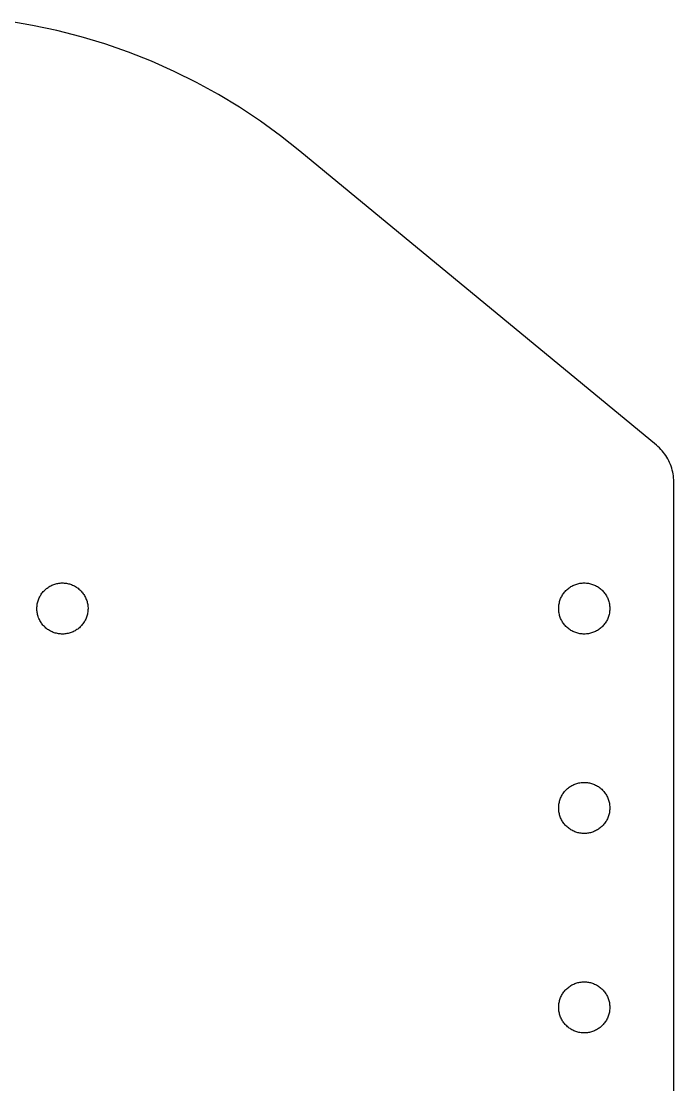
# Model space of a CAD drawing. Header units: metres. Extents: x -162 to 60, y -124 to 48.
# Drawn here: x 8 to 60.3, y -38.2 to 47.1 of the extents above; entities that cross this region are included whole.
import ezdxf

# ---------------------------------------------------------------- set-up
doc = ezdxf.new("R2010")
doc.units = ezdxf.units.M

msp = doc.modelspace()

# ---------------------------------------------------------------- linework, layer by layer
for p, q in [((8.92387, 46.7813), (6.95694, 47.1138)), ((10.8749, 46.3665), (8.92387, 46.7813)), ((12.807, 45.8705), (10.8749, 46.3665)), ((14.7169, 45.2937), (12.807, 45.8705)), ((16.6005, 44.638), (14.7169, 45.2937)), ((18.4551, 43.9035), (16.6005, 44.638)), ((20.2774, 43.0923), (18.4551, 43.9035)), ((22.0642, 42.2052), (20.2774, 43.0923)), ((23.8125, 41.2444), (22.0642, 42.2052)), ((25.5186, 40.2111), (23.8125, 41.2444)), ((27.1801, 39.1069), (25.5186, 40.2111)), ((28.794, 37.9345), (27.1801, 39.1069)), ((30.3571, 36.6954), (28.794, 37.9345)), ((58.9433, 13.0953), (30.3571, 36.6954)), ((59.0642, 12.9911), (58.9433, 13.0953)), ((59.1805, 12.8818), (59.0642, 12.9911)), ((59.2921, 12.7678), (59.1805, 12.8818)), ((59.3991, 12.6492), (59.2921, 12.7678)), ((59.5006, 12.5264), (59.3991, 12.6492)), ((59.5971, 12.3992), (59.5006, 12.5264)), ((59.6882, 12.2682), (59.5971, 12.3992)), ((59.7739, 12.1334), (59.6882, 12.2682)), ((59.8537, 11.9954), (59.7739, 12.1334)), ((59.9273, 11.8539), (59.8537, 11.9954)), ((59.9956, 11.7094), (59.9273, 11.8539)), ((60.0572, 11.5625), (59.9956, 11.7094)), ((60.113, 11.4129), (60.0572, 11.5625)), ((60.1622, 11.2609), (60.113, 11.4129)), ((60.2052, 11.1075), (60.1622, 11.2609)), ((60.2417, 10.952), (60.2052, 11.1075)), ((60.2715, 10.7951), (60.2417, 10.952)), ((60.2948, 10.6373), (60.2715, 10.7951)), ((60.3114, 10.4784), (60.2948, 10.6373)), ((60.3215, 10.3195), (60.3114, 10.4784)), ((60.325, 10.1598), (60.3215, 10.3195)), ((60.325, -60.4517), (60.325, 10.1598)), ((10.1614, 1.69525), (10.2331, 1.74214)), ((10.2331, 1.74214), (10.3071, 1.78594)), ((10.3071, 1.78594), (10.3827, 1.82625)), ((10.3827, 1.82625), (10.4602, 1.86384)), ((10.4602, 1.86384), (10.5389, 1.89795)), ((10.5389, 1.89795), (10.6191, 1.92856)), ((10.6191, 1.92856), (10.7005, 1.95608)), ((10.7005, 1.95608), (10.7831, 1.98011)), ((10.7831, 1.98011), (10.8664, 2.00027)), ((10.8664, 2.00027), (10.9505, 2.01732)), ((10.9505, 2.01732), (11.0354, 2.03088)), ((11.0354, 2.03088), (11.1206, 2.04057)), ((11.1206, 2.04057), (11.2063, 2.04716)), ((11.2063, 2.04716), (11.2919, 2.04987)), ((11.2919, 2.04987), (11.378, 2.04871)), ((11.378, 2.04871), (11.4636, 2.04445)), ((11.4636, 2.04445), (11.5493, 2.03631)), ((11.5493, 2.03631), (11.6342, 2.02468)), ((11.6342, 2.02468), (11.7187, 2.00918)), ((11.7187, 2.00918), (11.8024, 1.99058)), ((11.8024, 1.99058), (11.8853, 1.96848)), ((11.8853, 1.96848), (11.9675, 1.9429)), ((11.9675, 1.9429), (12.0481, 1.91345)), ((12.0481, 1.91345), (12.1276, 1.88128)), ((12.1276, 1.88128), (12.2058, 1.84562)), ((12.2058, 1.84562), (12.2822, 1.80648)), ((12.2822, 1.80648), (12.357, 1.76423)), ((12.357, 1.76423), (12.4299, 1.71927)), ((12.4299, 1.71927), (12.5012, 1.67083)), ((51.9449, 1.65843), (52.0154, 1.70726)), ((52.0154, 1.70726), (52.0879, 1.75338)), ((52.0879, 1.75338), (52.1623, 1.7964)), ((52.1623, 1.7964), (52.2383, 1.83593)), ((52.2383, 1.83593), (52.3162, 1.87275)), ((52.3162, 1.87275), (52.3953, 1.9057)), ((52.3953, 1.9057), (52.4755, 1.93593)), ((52.4755, 1.93593), (52.5573, 1.96228)), ((52.5573, 1.96228), (52.6402, 1.98554)), ((52.6402, 1.98554), (52.7235, 2.00492)), ((52.7235, 2.00492), (52.808, 2.02119)), ((52.808, 2.02119), (52.8929, 2.0336)), ((52.8929, 2.0336), (52.9782, 2.04251)), ((52.9782, 2.04251), (53.0638, 2.04794)), ((53.0638, 2.04794), (53.1499, 2.04987)), ((53.1499, 2.04987), (53.2355, 2.04794)), ((53.2355, 2.04794), (53.3212, 2.04251)), ((53.3212, 2.04251), (53.4068, 2.0336)), ((53.4068, 2.0336), (53.4917, 2.02119)), ((53.4917, 2.02119), (53.5762, 2.00492)), ((53.5762, 2.00492), (53.6595, 1.98554)), ((53.6595, 1.98554), (53.7425, 1.96228)), ((53.7425, 1.96228), (53.8238, 1.93593)), ((53.8238, 1.93593), (53.9045, 1.9057)), ((53.9045, 1.9057), (53.9835, 1.87275)), ((53.9835, 1.87275), (54.0614, 1.83593)), ((54.0614, 1.83593), (54.1374, 1.7964)), ((54.1374, 1.7964), (54.2118, 1.75338)), ((54.2118, 1.75338), (54.2843, 1.70726)), ((54.2843, 1.70726), (54.3548, 1.65843)), ((9.44942, 0.853049), (9.48702, 0.930563)), ((9.48702, 0.930563), (9.52733, 1.00614)), ((9.52733, 1.00614), (9.57112, 1.08017)), ((9.57112, 1.08017), (9.61802, 1.15226)), ((9.61802, 1.15226), (9.66763, 1.22202)), ((9.66763, 1.22202), (9.72034, 1.28984)), ((9.72034, 1.28984), (9.77576, 1.35534)), ((9.77576, 1.35534), (9.8339, 1.41852)), ((9.8339, 1.41852), (9.89474, 1.47937)), ((9.89474, 1.47937), (9.95792, 1.5375)), ((9.95792, 1.5375), (10.0234, 1.59293)), ((10.0234, 1.59293), (10.0912, 1.64564)), ((10.0912, 1.64564), (10.1614, 1.69525)), ((12.5012, 1.67083), (12.5702, 1.61967)), ((12.5702, 1.61967), (12.6368, 1.56541)), ((12.6368, 1.56541), (12.7012, 1.50882)), ((12.7012, 1.50882), (12.7632, 1.44952)), ((12.7632, 1.44952), (12.8225, 1.38751)), ((12.8225, 1.38751), (12.8794, 1.32318)), ((12.8794, 1.32318), (12.9333, 1.25612)), ((12.9333, 1.25612), (12.9845, 1.18752)), ((12.9845, 1.18752), (13.0329, 1.11621)), ((13.0329, 1.11621), (13.0779, 1.04335)), ((13.0779, 1.04335), (13.1201, 0.968546)), ((13.1201, 0.968546), (13.1593, 0.892194)), ((13.1593, 0.892194), (13.1949, 0.813904)), ((51.26, 0.794138), (51.2949, 0.872815)), ((51.2949, 0.872815), (51.3333, 0.949554)), ((51.3333, 0.949554), (51.3744, 1.02474)), ((51.3744, 1.02474), (51.419, 1.09838)), ((51.419, 1.09838), (51.4666, 1.1697)), ((51.4666, 1.1697), (51.517, 1.23907)), ((51.517, 1.23907), (51.5701, 1.30651)), ((51.5701, 1.30651), (51.6263, 1.37162)), ((51.6263, 1.37162), (51.6852, 1.43402)), ((51.6852, 1.43402), (51.7465, 1.49409)), ((51.7465, 1.49409), (51.8104, 1.55184)), ((51.8104, 1.55184), (51.8763, 1.60649)), ((51.8763, 1.60649), (51.9449, 1.65843)), ((54.3548, 1.65843), (54.423, 1.60649)), ((54.423, 1.60649), (54.4893, 1.55184)), ((54.4893, 1.55184), (54.5533, 1.49409)), ((54.5533, 1.49409), (54.6145, 1.43402)), ((54.6145, 1.43402), (54.6734, 1.37162)), ((54.6734, 1.37162), (54.7292, 1.30651)), ((54.7292, 1.30651), (54.7827, 1.23907)), ((54.7827, 1.23907), (54.8331, 1.1697)), ((54.8331, 1.1697), (54.8808, 1.09838)), ((54.8808, 1.09838), (54.9253, 1.02474)), ((54.9253, 1.02474), (54.9664, 0.949554)), ((54.9664, 0.949554), (55.0048, 0.872815)), ((55.0048, 0.872815), (55.0397, 0.794138)), ((9.26378, 0.021316), (9.26649, 0.10697)), ((9.26455, -0.064337), (9.26378, 0.021316)), ((9.26649, 0.10697), (9.27269, 0.192624)), ((9.27269, 0.192624), (9.28238, 0.27789)), ((9.28238, 0.27789), (9.29594, 0.362769)), ((9.29594, 0.362769), (9.313, 0.446872)), ((9.313, 0.446872), (9.33315, 0.530588)), ((9.33315, 0.530588), (9.35718, 0.612753)), ((9.35718, 0.612753), (9.3847, 0.694144)), ((9.3847, 0.694144), (9.41532, 0.774371)), ((9.41532, 0.774371), (9.44942, 0.853049)), ((13.1949, 0.813904), (13.2275, 0.734451)), ((13.2275, 0.734451), (13.2566, 0.653836)), ((13.2566, 0.653836), (13.2821, 0.571671)), ((13.2821, 0.571671), (13.3042, 0.48873)), ((13.3042, 0.48873), (13.3232, 0.405014)), ((13.3232, 0.405014), (13.3383, 0.320523)), ((13.3383, 0.320523), (13.35, 0.235257)), ((13.35, 0.235257), (13.3581, 0.149991)), ((13.3581, 0.149991), (13.3624, 0.064337)), ((13.3624, 0.064337), (13.3635, -0.021316)), ((51.1004, 0.042633), (51.1039, 0.128674)), ((51.1004, -0.042633), (51.1004, 0.042633)), ((51.1039, 0.128674), (51.1112, 0.21394)), ((51.1112, 0.21394), (51.1217, 0.299207)), ((51.1217, 0.299207), (51.136, 0.384085)), ((51.136, 0.384085), (51.1539, 0.467801)), ((51.1539, 0.467801), (51.1752, 0.551129)), ((51.1752, 0.551129), (51.2, 0.633295)), ((51.2, 0.633295), (51.2283, 0.714297)), ((51.2283, 0.714297), (51.26, 0.794138)), ((55.0397, 0.794138), (55.0711, 0.714297)), ((55.0711, 0.714297), (55.0993, 0.633295)), ((55.0993, 0.633295), (55.1242, 0.551129)), ((55.1242, 0.551129), (55.1455, 0.467801)), ((55.1455, 0.467801), (55.1637, 0.384085)), ((55.1637, 0.384085), (55.1776, 0.299207)), ((55.1776, 0.299207), (55.1885, 0.21394)), ((55.1885, 0.21394), (55.1959, 0.128674)), ((55.1959, 0.128674), (55.1993, 0.042633)), ((55.1993, 0.042633), (55.1993, -0.042633)), ((9.26881, -0.149991), (9.26455, -0.064337)), ((9.27695, -0.235257), (9.26881, -0.149991)), ((9.28858, -0.320523), (9.27695, -0.235257)), ((9.30408, -0.405014), (9.28858, -0.320523)), ((9.32269, -0.48873), (9.30408, -0.405014)), ((9.34478, -0.571671), (9.32269, -0.48873)), ((9.37075, -0.653836), (9.34478, -0.571671)), ((9.39981, -0.734451), (9.37075, -0.653836)), ((9.43198, -0.813904), (9.39981, -0.734451)), ((9.46803, -0.892194), (9.43198, -0.813904)), ((13.1775, -0.853049), (13.1399, -0.930563)), ((13.2116, -0.774371), (13.1775, -0.853049)), ((13.2422, -0.694144), (13.2116, -0.774371)), ((13.2697, -0.612753), (13.2422, -0.694144)), ((13.2938, -0.530588), (13.2697, -0.612753)), ((13.3143, -0.446872), (13.2938, -0.530588)), ((13.331, -0.362769), (13.3143, -0.446872)), ((13.3445, -0.27789), (13.331, -0.362769)), ((13.3542, -0.192624), (13.3445, -0.27789)), ((13.3608, -0.10697), (13.3542, -0.192624)), ((13.3635, -0.021316), (13.3608, -0.10697)), ((51.1039, -0.128674), (51.1004, -0.042633)), ((51.1112, -0.21394), (51.1039, -0.128674)), ((51.1217, -0.299207), (51.1112, -0.21394)), ((51.136, -0.384085), (51.1217, -0.299207)), ((51.1539, -0.467801), (51.136, -0.384085)), ((51.1752, -0.551129), (51.1539, -0.467801)), ((51.2, -0.633295), (51.1752, -0.551129)), ((51.2283, -0.714297), (51.2, -0.633295)), ((51.26, -0.794138), (51.2283, -0.714297)), ((51.2949, -0.872815), (51.26, -0.794138)), ((55.0397, -0.794138), (55.0048, -0.872815)), ((55.0711, -0.714297), (55.0397, -0.794138)), ((55.0993, -0.633295), (55.0711, -0.714297)), ((55.1242, -0.551129), (55.0993, -0.633295)), ((55.1455, -0.467801), (55.1242, -0.551129)), ((55.1637, -0.384085), (55.1455, -0.467801)), ((55.1776, -0.299207), (55.1637, -0.384085)), ((55.1885, -0.21394), (55.1776, -0.299207)), ((55.1959, -0.128674), (55.1885, -0.21394)), ((55.1993, -0.042633), (55.1959, -0.128674)), ((9.50678, -0.968546), (9.46803, -0.892194)), ((9.54903, -1.04335), (9.50678, -0.968546)), ((9.59438, -1.11621), (9.54903, -1.04335)), ((9.64243, -1.18752), (9.59438, -1.11621)), ((9.69359, -1.25612), (9.64243, -1.18752)), ((9.74785, -1.32318), (9.69359, -1.25612)), ((9.80444, -1.38751), (9.74785, -1.32318)), ((9.86374, -1.44952), (9.80444, -1.38751)), ((9.92575, -1.50882), (9.86374, -1.44952)), ((9.99048, -1.56541), (9.92575, -1.50882)), ((10.0571, -1.61967), (9.99048, -1.56541)), ((10.1261, -1.67083), (10.0571, -1.61967)), ((10.1971, -1.71889), (10.1261, -1.67083)), ((12.4659, -1.69525), (12.3938, -1.74214)), ((12.5357, -1.64564), (12.4659, -1.69525)), ((12.6035, -1.59293), (12.5357, -1.64564)), ((12.6694, -1.5375), (12.6035, -1.59293)), ((12.7326, -1.47937), (12.6694, -1.5375)), ((12.793, -1.41852), (12.7326, -1.47937)), ((12.8512, -1.35534), (12.793, -1.41852)), ((12.9066, -1.28984), (12.8512, -1.35534)), ((12.9593, -1.22202), (12.9066, -1.28984)), ((13.0089, -1.15226), (12.9593, -1.22202)), ((13.0558, -1.08017), (13.0089, -1.15226)), ((13.0996, -1.00614), (13.0558, -1.08017)), ((13.1399, -0.930563), (13.0996, -1.00614)), ((51.3333, -0.949554), (51.2949, -0.872815)), ((51.3744, -1.02474), (51.3333, -0.949554)), ((51.419, -1.09838), (51.3744, -1.02474)), ((51.4666, -1.1697), (51.419, -1.09838)), ((51.517, -1.23907), (51.4666, -1.1697)), ((51.5701, -1.30651), (51.517, -1.23907)), ((51.6263, -1.37162), (51.5701, -1.30651)), ((51.6852, -1.43402), (51.6263, -1.37162)), ((51.7465, -1.49409), (51.6852, -1.43402)), ((51.8104, -1.55184), (51.7465, -1.49409)), ((51.8763, -1.60649), (51.8104, -1.55184)), ((51.9449, -1.65843), (51.8763, -1.60649)), ((52.0154, -1.70726), (51.9449, -1.65843)), ((54.3548, -1.65843), (54.2843, -1.70726)), ((54.423, -1.60649), (54.3548, -1.65843)), ((54.4893, -1.55184), (54.423, -1.60649)), ((54.5533, -1.49409), (54.4893, -1.55184)), ((54.6145, -1.43402), (54.5533, -1.49409)), ((54.6734, -1.37162), (54.6145, -1.43402)), ((54.7292, -1.30651), (54.6734, -1.37162)), ((54.7827, -1.23907), (54.7292, -1.30651)), ((54.8331, -1.1697), (54.7827, -1.23907)), ((54.8808, -1.09838), (54.8331, -1.1697)), ((54.9253, -1.02474), (54.8808, -1.09838)), ((54.9664, -0.949554), (54.9253, -1.02474)), ((55.0048, -0.872815), (54.9664, -0.949554)), ((10.2699, -1.76423), (10.1971, -1.71889)), ((10.3447, -1.80648), (10.2699, -1.76423)), ((10.4215, -1.84562), (10.3447, -1.80648)), ((10.4994, -1.88128), (10.4215, -1.84562)), ((10.5788, -1.91384), (10.4994, -1.88128)), ((10.6598, -1.9429), (10.5788, -1.91384)), ((10.7416, -1.96848), (10.6598, -1.9429)), ((10.8245, -1.99058), (10.7416, -1.96848)), ((10.9082, -2.00918), (10.8245, -1.99058)), ((10.9927, -2.02468), (10.9082, -2.00918)), ((11.078, -2.03631), (10.9927, -2.02468)), ((11.1633, -2.04445), (11.078, -2.03631)), ((11.2489, -2.04871), (11.1633, -2.04445)), ((11.335, -2.04987), (11.2489, -2.04871)), ((11.4206, -2.04716), (11.335, -2.04987)), ((11.5063, -2.04057), (11.4206, -2.04716)), ((11.5915, -2.03088), (11.5063, -2.04057)), ((11.6764, -2.01732), (11.5915, -2.03088)), ((11.7605, -2.00027), (11.6764, -2.01732)), ((11.8442, -1.98011), (11.7605, -2.00027)), ((11.9264, -1.95608), (11.8442, -1.98011)), ((12.0078, -1.92856), (11.9264, -1.95608)), ((12.088, -1.89795), (12.0078, -1.92856)), ((12.1667, -1.86384), (12.088, -1.89795)), ((12.2442, -1.82625), (12.1667, -1.86384)), ((12.3198, -1.78594), (12.2442, -1.82625)), ((12.3938, -1.74214), (12.3198, -1.78594)), ((52.0879, -1.75338), (52.0154, -1.70726)), ((52.1623, -1.7964), (52.0879, -1.75338)), ((52.2383, -1.83593), (52.1623, -1.7964)), ((52.3162, -1.87275), (52.2383, -1.83593)), ((52.3953, -1.9057), (52.3162, -1.87275)), ((52.4755, -1.93593), (52.3953, -1.9057)), ((52.5573, -1.96228), (52.4755, -1.93593)), ((52.6402, -1.98554), (52.5573, -1.96228)), ((52.7235, -2.00492), (52.6402, -1.98554)), ((52.808, -2.02119), (52.7235, -2.00492)), ((52.8929, -2.0336), (52.808, -2.02119)), ((52.9782, -2.04251), (52.8929, -2.0336)), ((53.0638, -2.04794), (52.9782, -2.04251)), ((53.1499, -2.04987), (53.0638, -2.04794)), ((53.2355, -2.04794), (53.1499, -2.04987)), ((53.3212, -2.04251), (53.2355, -2.04794)), ((53.4068, -2.0336), (53.3212, -2.04251)), ((53.4917, -2.02119), (53.4068, -2.0336)), ((53.5762, -2.00492), (53.4917, -2.02119)), ((53.6595, -1.98554), (53.5762, -2.00492)), ((53.7425, -1.96228), (53.6595, -1.98554)), ((53.8238, -1.93593), (53.7425, -1.96228)), ((53.9045, -1.9057), (53.8238, -1.93593)), ((53.9835, -1.87275), (53.9045, -1.9057)), ((54.0614, -1.83593), (53.9835, -1.87275)), ((54.1374, -1.7964), (54.0614, -1.83593)), ((54.2118, -1.75338), (54.1374, -1.7964)), ((54.2843, -1.70726), (54.2118, -1.75338)), ((51.7465, -14.5053), (51.8104, -14.448)), ((51.8104, -14.448), (51.8763, -14.3933)), ((51.8763, -14.3933), (51.9449, -14.3414)), ((51.9449, -14.3414), (52.0154, -14.2922)), ((52.0154, -14.2922), (52.0879, -14.2464)), ((52.0879, -14.2464), (52.1623, -14.2034)), ((52.1623, -14.2034), (52.2383, -14.1635)), ((52.2383, -14.1635), (52.3162, -14.127)), ((52.3162, -14.127), (52.3953, -14.0937)), ((52.3953, -14.0937), (52.4755, -14.0639)), ((52.4755, -14.0639), (52.5573, -14.0371)), ((52.5573, -14.0371), (52.6402, -14.0143)), ((52.6402, -14.0143), (52.7235, -13.9945)), ((52.7235, -13.9945), (52.808, -13.9786)), ((52.808, -13.9786), (52.8929, -13.9658)), ((52.8929, -13.9658), (52.9782, -13.9569)), ((52.9782, -13.9569), (53.0638, -13.9515)), ((53.0638, -13.9515), (53.1499, -13.9499)), ((53.1499, -13.9499), (53.2355, -13.9515)), ((53.2355, -13.9515), (53.3212, -13.9569)), ((53.3212, -13.9569), (53.4068, -13.9658)), ((53.4068, -13.9658), (53.4917, -13.9786)), ((53.4917, -13.9786), (53.5762, -13.9945)), ((53.5762, -13.9945), (53.6595, -14.0143)), ((53.6595, -14.0143), (53.7425, -14.0371)), ((53.7425, -14.0371), (53.8238, -14.0639)), ((53.8238, -14.0639), (53.9045, -14.0937)), ((53.9045, -14.0937), (53.9835, -14.127)), ((53.9835, -14.127), (54.0614, -14.1635)), ((54.0614, -14.1635), (54.1374, -14.2034)), ((54.1374, -14.2034), (54.2118, -14.2464)), ((54.2118, -14.2464), (54.2843, -14.2922)), ((54.2843, -14.2922), (54.3548, -14.3414)), ((54.3548, -14.3414), (54.423, -14.3933)), ((54.423, -14.3933), (54.4893, -14.448)), ((54.4893, -14.448), (54.5533, -14.5053)), ((51.2, -15.3665), (51.2283, -15.2851)), ((51.2283, -15.2851), (51.26, -15.2053)), ((51.26, -15.2053), (51.2949, -15.127)), ((51.2949, -15.127), (51.3333, -15.0499)), ((51.3333, -15.0499), (51.3744, -14.9747)), ((51.3744, -14.9747), (51.419, -14.9014)), ((51.419, -14.9014), (51.4666, -14.8297)), ((51.4666, -14.8297), (51.517, -14.7603)), ((51.517, -14.7603), (51.5701, -14.6929)), ((51.5701, -14.6929), (51.6263, -14.6282)), ((51.6263, -14.6282), (51.6852, -14.5654)), ((51.6852, -14.5654), (51.7465, -14.5053)), ((54.5533, -14.5053), (54.6145, -14.5654)), ((54.6145, -14.5654), (54.6734, -14.6282)), ((54.6734, -14.6282), (54.7292, -14.6929)), ((54.7292, -14.6929), (54.7827, -14.7603)), ((54.7827, -14.7603), (54.8331, -14.8297)), ((54.8331, -14.8297), (54.8808, -14.9014)), ((54.8808, -14.9014), (54.9253, -14.9747)), ((54.9253, -14.9747), (54.9664, -15.0499)), ((54.9664, -15.0499), (55.0048, -15.127)), ((55.0048, -15.127), (55.0397, -15.2053)), ((55.0397, -15.2053), (55.0711, -15.2851)), ((55.0711, -15.2851), (55.0993, -15.3665)), ((51.1004, -15.9568), (51.1039, -15.8711)), ((51.1004, -16.0428), (51.1004, -15.9568)), ((51.1039, -16.1285), (51.1004, -16.0428)), ((51.1039, -15.8711), (51.1112, -15.7855)), ((51.1112, -16.2141), (51.1039, -16.1285)), ((51.1112, -15.7855), (51.1217, -15.7002)), ((51.1217, -15.7002), (51.136, -15.6157)), ((51.136, -15.6157), (51.1539, -15.5316)), ((51.1539, -15.5316), (51.1752, -15.4487)), ((51.1752, -15.4487), (51.2, -15.3665)), ((55.0993, -15.3665), (55.1242, -15.4487)), ((55.1242, -15.4487), (55.1455, -15.5316)), ((55.1455, -15.5316), (55.1637, -15.6157)), ((55.1637, -15.6157), (55.1776, -15.7002)), ((55.1776, -15.7002), (55.1885, -15.7855)), ((55.1885, -15.7855), (55.1959, -15.8711)), ((55.1959, -16.1285), (55.1885, -16.2141)), ((55.1959, -15.8711), (55.1993, -15.9568)), ((55.1993, -16.0428), (55.1959, -16.1285)), ((55.1993, -15.9568), (55.1993, -16.0428)), ((51.1217, -16.2994), (51.1112, -16.2141)), ((51.136, -16.3839), (51.1217, -16.2994)), ((51.1539, -16.468), (51.136, -16.3839)), ((51.1752, -16.5509), (51.1539, -16.468)), ((51.2, -16.6335), (51.1752, -16.5509)), ((51.2283, -16.7145), (51.2, -16.6335)), ((51.26, -16.7943), (51.2283, -16.7145)), ((51.2949, -16.8726), (51.26, -16.7943)), ((51.3333, -16.9497), (51.2949, -16.8726)), ((51.3744, -17.0249), (51.3333, -16.9497)), ((51.419, -17.0982), (51.3744, -17.0249)), ((54.9253, -17.0249), (54.8808, -17.0982)), ((54.9664, -16.9497), (54.9253, -17.0249)), ((55.0048, -16.8726), (54.9664, -16.9497)), ((55.0397, -16.7943), (55.0048, -16.8726)), ((55.0711, -16.7145), (55.0397, -16.7943)), ((55.0993, -16.6335), (55.0711, -16.7145)), ((55.1242, -16.5509), (55.0993, -16.6335)), ((55.1455, -16.468), (55.1242, -16.5509)), ((55.1637, -16.3839), (55.1455, -16.468)), ((55.1776, -16.2994), (55.1637, -16.3839)), ((55.1885, -16.2141), (55.1776, -16.2994)), ((51.4666, -17.1699), (51.419, -17.0982)), ((51.517, -17.2393), (51.4666, -17.1699)), ((51.5701, -17.3067), (51.517, -17.2393)), ((51.6263, -17.3714), (51.5701, -17.3067)), ((51.6852, -17.4342), (51.6263, -17.3714)), ((51.7465, -17.4943), (51.6852, -17.4342)), ((51.8104, -17.5516), (51.7465, -17.4943)), ((51.8763, -17.6063), (51.8104, -17.5516)), ((51.9449, -17.6582), (51.8763, -17.6063)), ((52.0154, -17.7074), (51.9449, -17.6582)), ((52.0879, -17.7532), (52.0154, -17.7074)), ((52.1623, -17.7962), (52.0879, -17.7532)), ((52.2383, -17.8361), (52.1623, -17.7962)), ((52.3162, -17.8726), (52.2383, -17.8361)), ((52.3953, -17.9059), (52.3162, -17.8726)), ((52.4755, -17.9357), (52.3953, -17.9059)), ((53.9045, -17.9059), (53.8238, -17.9357)), ((53.9835, -17.8726), (53.9045, -17.9059)), ((54.0614, -17.8361), (53.9835, -17.8726)), ((54.1374, -17.7962), (54.0614, -17.8361)), ((54.2118, -17.7532), (54.1374, -17.7962)), ((54.2843, -17.7074), (54.2118, -17.7532)), ((54.3548, -17.6582), (54.2843, -17.7074)), ((54.423, -17.6063), (54.3548, -17.6582)), ((54.4893, -17.5516), (54.423, -17.6063)), ((54.5533, -17.4943), (54.4893, -17.5516)), ((54.6145, -17.4342), (54.5533, -17.4943)), ((54.6734, -17.3714), (54.6145, -17.4342)), ((54.7292, -17.3067), (54.6734, -17.3714)), ((54.7827, -17.2393), (54.7292, -17.3067)), ((54.8331, -17.1699), (54.7827, -17.2393)), ((54.8808, -17.0982), (54.8331, -17.1699)), ((52.5573, -17.9625), (52.4755, -17.9357)), ((52.6402, -17.9853), (52.5573, -17.9625)), ((52.7235, -18.0051), (52.6402, -17.9853)), ((52.808, -18.021), (52.7235, -18.0051)), ((52.8929, -18.0338), (52.808, -18.021)), ((52.9782, -18.0427), (52.8929, -18.0338)), ((53.0638, -18.0481), (52.9782, -18.0427)), ((53.1499, -18.0497), (53.0638, -18.0481)), ((53.2355, -18.0481), (53.1499, -18.0497)), ((53.3212, -18.0427), (53.2355, -18.0481)), ((53.4068, -18.0338), (53.3212, -18.0427)), ((53.4917, -18.021), (53.4068, -18.0338)), ((53.5762, -18.0051), (53.4917, -18.021)), ((53.6595, -17.9853), (53.5762, -18.0051)), ((53.7425, -17.9625), (53.6595, -17.9853)), ((53.8238, -17.9357), (53.7425, -17.9625)), ((51.517, -30.7605), (51.5701, -30.6931)), ((51.5701, -30.6931), (51.6263, -30.628)), ((51.6263, -30.628), (51.6852, -30.5656)), ((51.6852, -30.5656), (51.7465, -30.5055)), ((51.7465, -30.5055), (51.8104, -30.4481)), ((51.8104, -30.4481), (51.8763, -30.3931)), ((51.8763, -30.3931), (51.9449, -30.3412)), ((51.9449, -30.3412), (52.0154, -30.2923)), ((52.0154, -30.2923), (52.0879, -30.2462)), ((52.0879, -30.2462), (52.1623, -30.2032)), ((52.1623, -30.2032), (52.2383, -30.1637)), ((52.2383, -30.1637), (52.3162, -30.1268)), ((52.3162, -30.1268), (52.3953, -30.0939)), ((52.3953, -30.0939), (52.4755, -30.0637)), ((52.4755, -30.0637), (52.5573, -30.0373)), ((52.5573, -30.0373), (52.6402, -30.0141)), ((52.6402, -30.0141), (52.7235, -29.9947)), ((52.7235, -29.9947), (52.808, -29.9784)), ((52.808, -29.9784), (52.8929, -29.966)), ((52.8929, -29.966), (52.9782, -29.9571)), ((52.9782, -29.9571), (53.0638, -29.9517)), ((53.0638, -29.9517), (53.1499, -29.9497)), ((53.1499, -29.9497), (53.2355, -29.9517)), ((53.2355, -29.9517), (53.3212, -29.9571)), ((53.3212, -29.9571), (53.4068, -29.966)), ((53.4068, -29.966), (53.4917, -29.9784)), ((53.4917, -29.9784), (53.5762, -29.9947)), ((53.5762, -29.9947), (53.6595, -30.0141)), ((53.6595, -30.0141), (53.7425, -30.0373)), ((53.7425, -30.0373), (53.8238, -30.0637)), ((53.8238, -30.0637), (53.9045, -30.0939)), ((53.9045, -30.0939), (53.9835, -30.1268)), ((53.9835, -30.1268), (54.0614, -30.1637)), ((54.0614, -30.1637), (54.1374, -30.2032)), ((54.1374, -30.2032), (54.2118, -30.2462)), ((54.2118, -30.2462), (54.2843, -30.2923)), ((54.2843, -30.2923), (54.3548, -30.3412)), ((54.3548, -30.3412), (54.423, -30.3931)), ((54.423, -30.3931), (54.4893, -30.4481)), ((54.4893, -30.4481), (54.5533, -30.5055)), ((54.5533, -30.5055), (54.6145, -30.5656)), ((54.6145, -30.5656), (54.6734, -30.628)), ((54.6734, -30.628), (54.7292, -30.6931)), ((54.7292, -30.6931), (54.7827, -30.7605)), ((51.136, -31.6155), (51.1539, -31.5318)), ((51.1539, -31.5318), (51.1752, -31.4485)), ((51.1752, -31.4485), (51.2, -31.3663)), ((51.2, -31.3663), (51.2283, -31.2853)), ((51.2283, -31.2853), (51.26, -31.2055)), ((51.26, -31.2055), (51.2949, -31.1268)), ((51.2949, -31.1268), (51.3333, -31.05)), ((51.3333, -31.05), (51.3744, -30.9749)), ((51.3744, -30.9749), (51.419, -30.9012)), ((51.419, -30.9012), (51.4666, -30.8299)), ((51.4666, -30.8299), (51.517, -30.7605)), ((54.7827, -30.7605), (54.8331, -30.8299)), ((54.8331, -30.8299), (54.8808, -30.9012)), ((54.8808, -30.9012), (54.9253, -30.9749)), ((54.9253, -30.9749), (54.9664, -31.05)), ((54.9664, -31.05), (55.0048, -31.1268)), ((55.0048, -31.1268), (55.0397, -31.2055)), ((55.0397, -31.2055), (55.0711, -31.2853)), ((55.0711, -31.2853), (55.0993, -31.3663)), ((55.0993, -31.3663), (55.1242, -31.4485)), ((55.1242, -31.4485), (55.1455, -31.5318)), ((55.1455, -31.5318), (55.1637, -31.6155)), ((51.1004, -31.957), (51.1039, -31.8709)), ((51.1004, -32.0426), (51.1004, -31.957)), ((51.1039, -32.1287), (51.1004, -32.0426)), ((51.1039, -31.8709), (51.1112, -31.7857)), ((51.1112, -32.2139), (51.1039, -32.1287)), ((51.1112, -31.7857), (51.1217, -31.7004)), ((51.1217, -32.2992), (51.1112, -32.2139)), ((51.1217, -31.7004), (51.136, -31.6155)), ((51.136, -32.3841), (51.1217, -32.2992)), ((51.1539, -32.4678), (51.136, -32.3841)), ((55.1637, -32.3841), (55.1455, -32.4678)), ((55.1637, -31.6155), (55.1776, -31.7004)), ((55.1776, -32.2992), (55.1637, -32.3841)), ((55.1776, -31.7004), (55.1885, -31.7857)), ((55.1885, -32.2139), (55.1776, -32.2992)), ((55.1885, -31.7857), (55.1959, -31.8709)), ((55.1959, -32.1287), (55.1885, -32.2139)), ((55.1959, -31.8709), (55.1993, -31.957)), ((55.1993, -32.0426), (55.1959, -32.1287)), ((55.1993, -31.957), (55.1993, -32.0426)), ((51.1752, -32.5511), (51.1539, -32.4678)), ((51.2, -32.6333), (51.1752, -32.5511)), ((51.2283, -32.7143), (51.2, -32.6333)), ((51.26, -32.7941), (51.2283, -32.7143)), ((51.2949, -32.8728), (51.26, -32.7941)), ((51.3333, -32.9495), (51.2949, -32.8728)), ((51.3744, -33.0247), (51.3333, -32.9495)), ((51.419, -33.0984), (51.3744, -33.0247)), ((51.4666, -33.1697), (51.419, -33.0984)), ((51.517, -33.2391), (51.4666, -33.1697)), ((51.5701, -33.3065), (51.517, -33.2391)), ((54.7827, -33.2391), (54.7292, -33.3065)), ((54.8331, -33.1697), (54.7827, -33.2391)), ((54.8808, -33.0984), (54.8331, -33.1697)), ((54.9253, -33.0247), (54.8808, -33.0984)), ((54.9664, -32.9495), (54.9253, -33.0247)), ((55.0048, -32.8728), (54.9664, -32.9495)), ((55.0397, -32.7941), (55.0048, -32.8728)), ((55.0711, -32.7143), (55.0397, -32.7941)), ((55.0993, -32.6333), (55.0711, -32.7143)), ((55.1242, -32.5511), (55.0993, -32.6333)), ((55.1455, -32.4678), (55.1242, -32.5511)), ((51.6263, -33.3716), (51.5701, -33.3065)), ((51.6852, -33.434), (51.6263, -33.3716)), ((51.7465, -33.4941), (51.6852, -33.434)), ((51.8104, -33.5518), (51.7465, -33.4941)), ((51.8763, -33.6065), (51.8104, -33.5518)), ((51.9449, -33.6584), (51.8763, -33.6065)), ((52.0154, -33.7072), (51.9449, -33.6584)), ((52.0879, -33.7534), (52.0154, -33.7072)), ((52.1623, -33.7964), (52.0879, -33.7534)), ((52.2383, -33.8359), (52.1623, -33.7964)), ((52.3162, -33.8727), (52.2383, -33.8359)), ((52.3953, -33.9057), (52.3162, -33.8727)), ((52.4755, -33.9359), (52.3953, -33.9057)), ((52.5573, -33.9623), (52.4755, -33.9359)), ((52.6402, -33.9855), (52.5573, -33.9623)), ((52.7235, -34.0049), (52.6402, -33.9855)), ((52.808, -34.0212), (52.7235, -34.0049)), ((52.8929, -34.0336), (52.808, -34.0212)), ((52.9782, -34.0425), (52.8929, -34.0336)), ((53.0638, -34.0479), (52.9782, -34.0425)), ((53.1499, -34.0499), (53.0638, -34.0479)), ((53.2355, -34.0479), (53.1499, -34.0499)), ((53.3212, -34.0425), (53.2355, -34.0479)), ((53.4068, -34.0336), (53.3212, -34.0425)), ((53.4917, -34.0212), (53.4068, -34.0336)), ((53.5762, -34.0049), (53.4917, -34.0212)), ((53.6595, -33.9855), (53.5762, -34.0049)), ((53.7425, -33.9623), (53.6595, -33.9855)), ((53.8238, -33.9359), (53.7425, -33.9623)), ((53.9045, -33.9057), (53.8238, -33.9359)), ((53.9835, -33.8727), (53.9045, -33.9057)), ((54.0614, -33.8359), (53.9835, -33.8727)), ((54.1374, -33.7964), (54.0614, -33.8359)), ((54.2118, -33.7534), (54.1374, -33.7964)), ((54.2843, -33.7072), (54.2118, -33.7534)), ((54.3548, -33.6584), (54.2843, -33.7072)), ((54.423, -33.6065), (54.3548, -33.6584)), ((54.4893, -33.5518), (54.423, -33.6065)), ((54.5533, -33.4941), (54.4893, -33.5518)), ((54.6145, -33.434), (54.5533, -33.4941)), ((54.6734, -33.3716), (54.6145, -33.434)), ((54.7292, -33.3065), (54.6734, -33.3716))]:
    msp.add_line(p, q)

doc.saveas('drawing.dxf')
